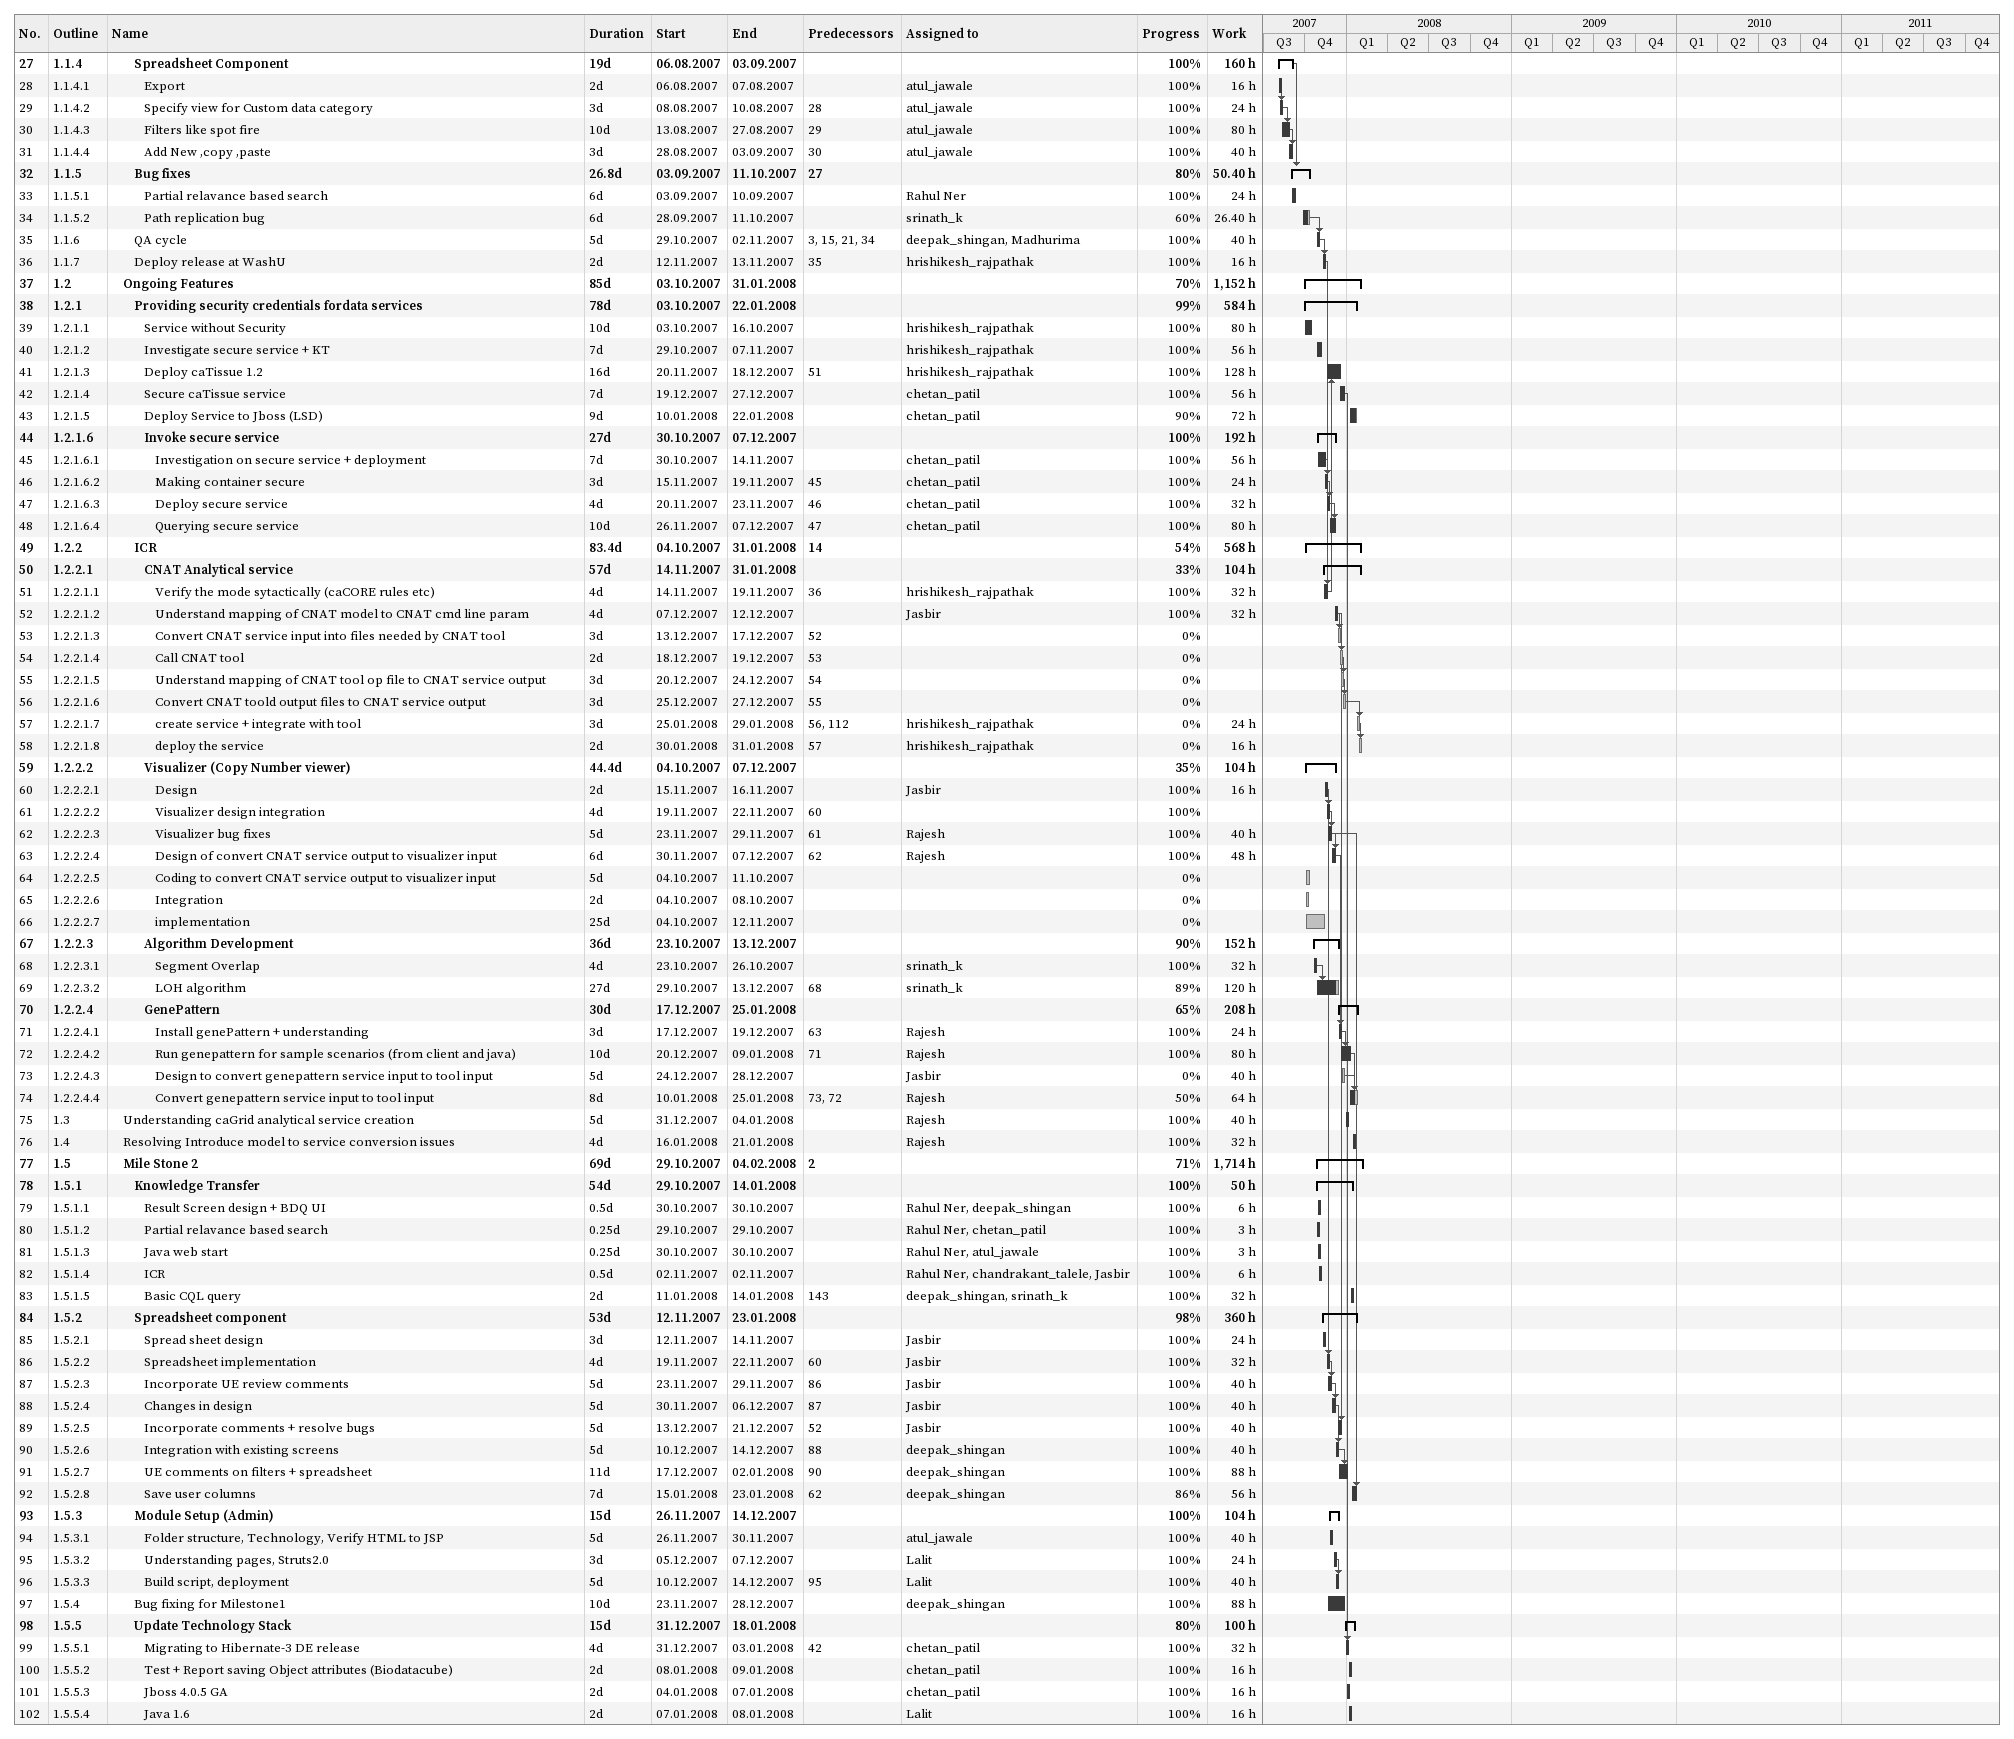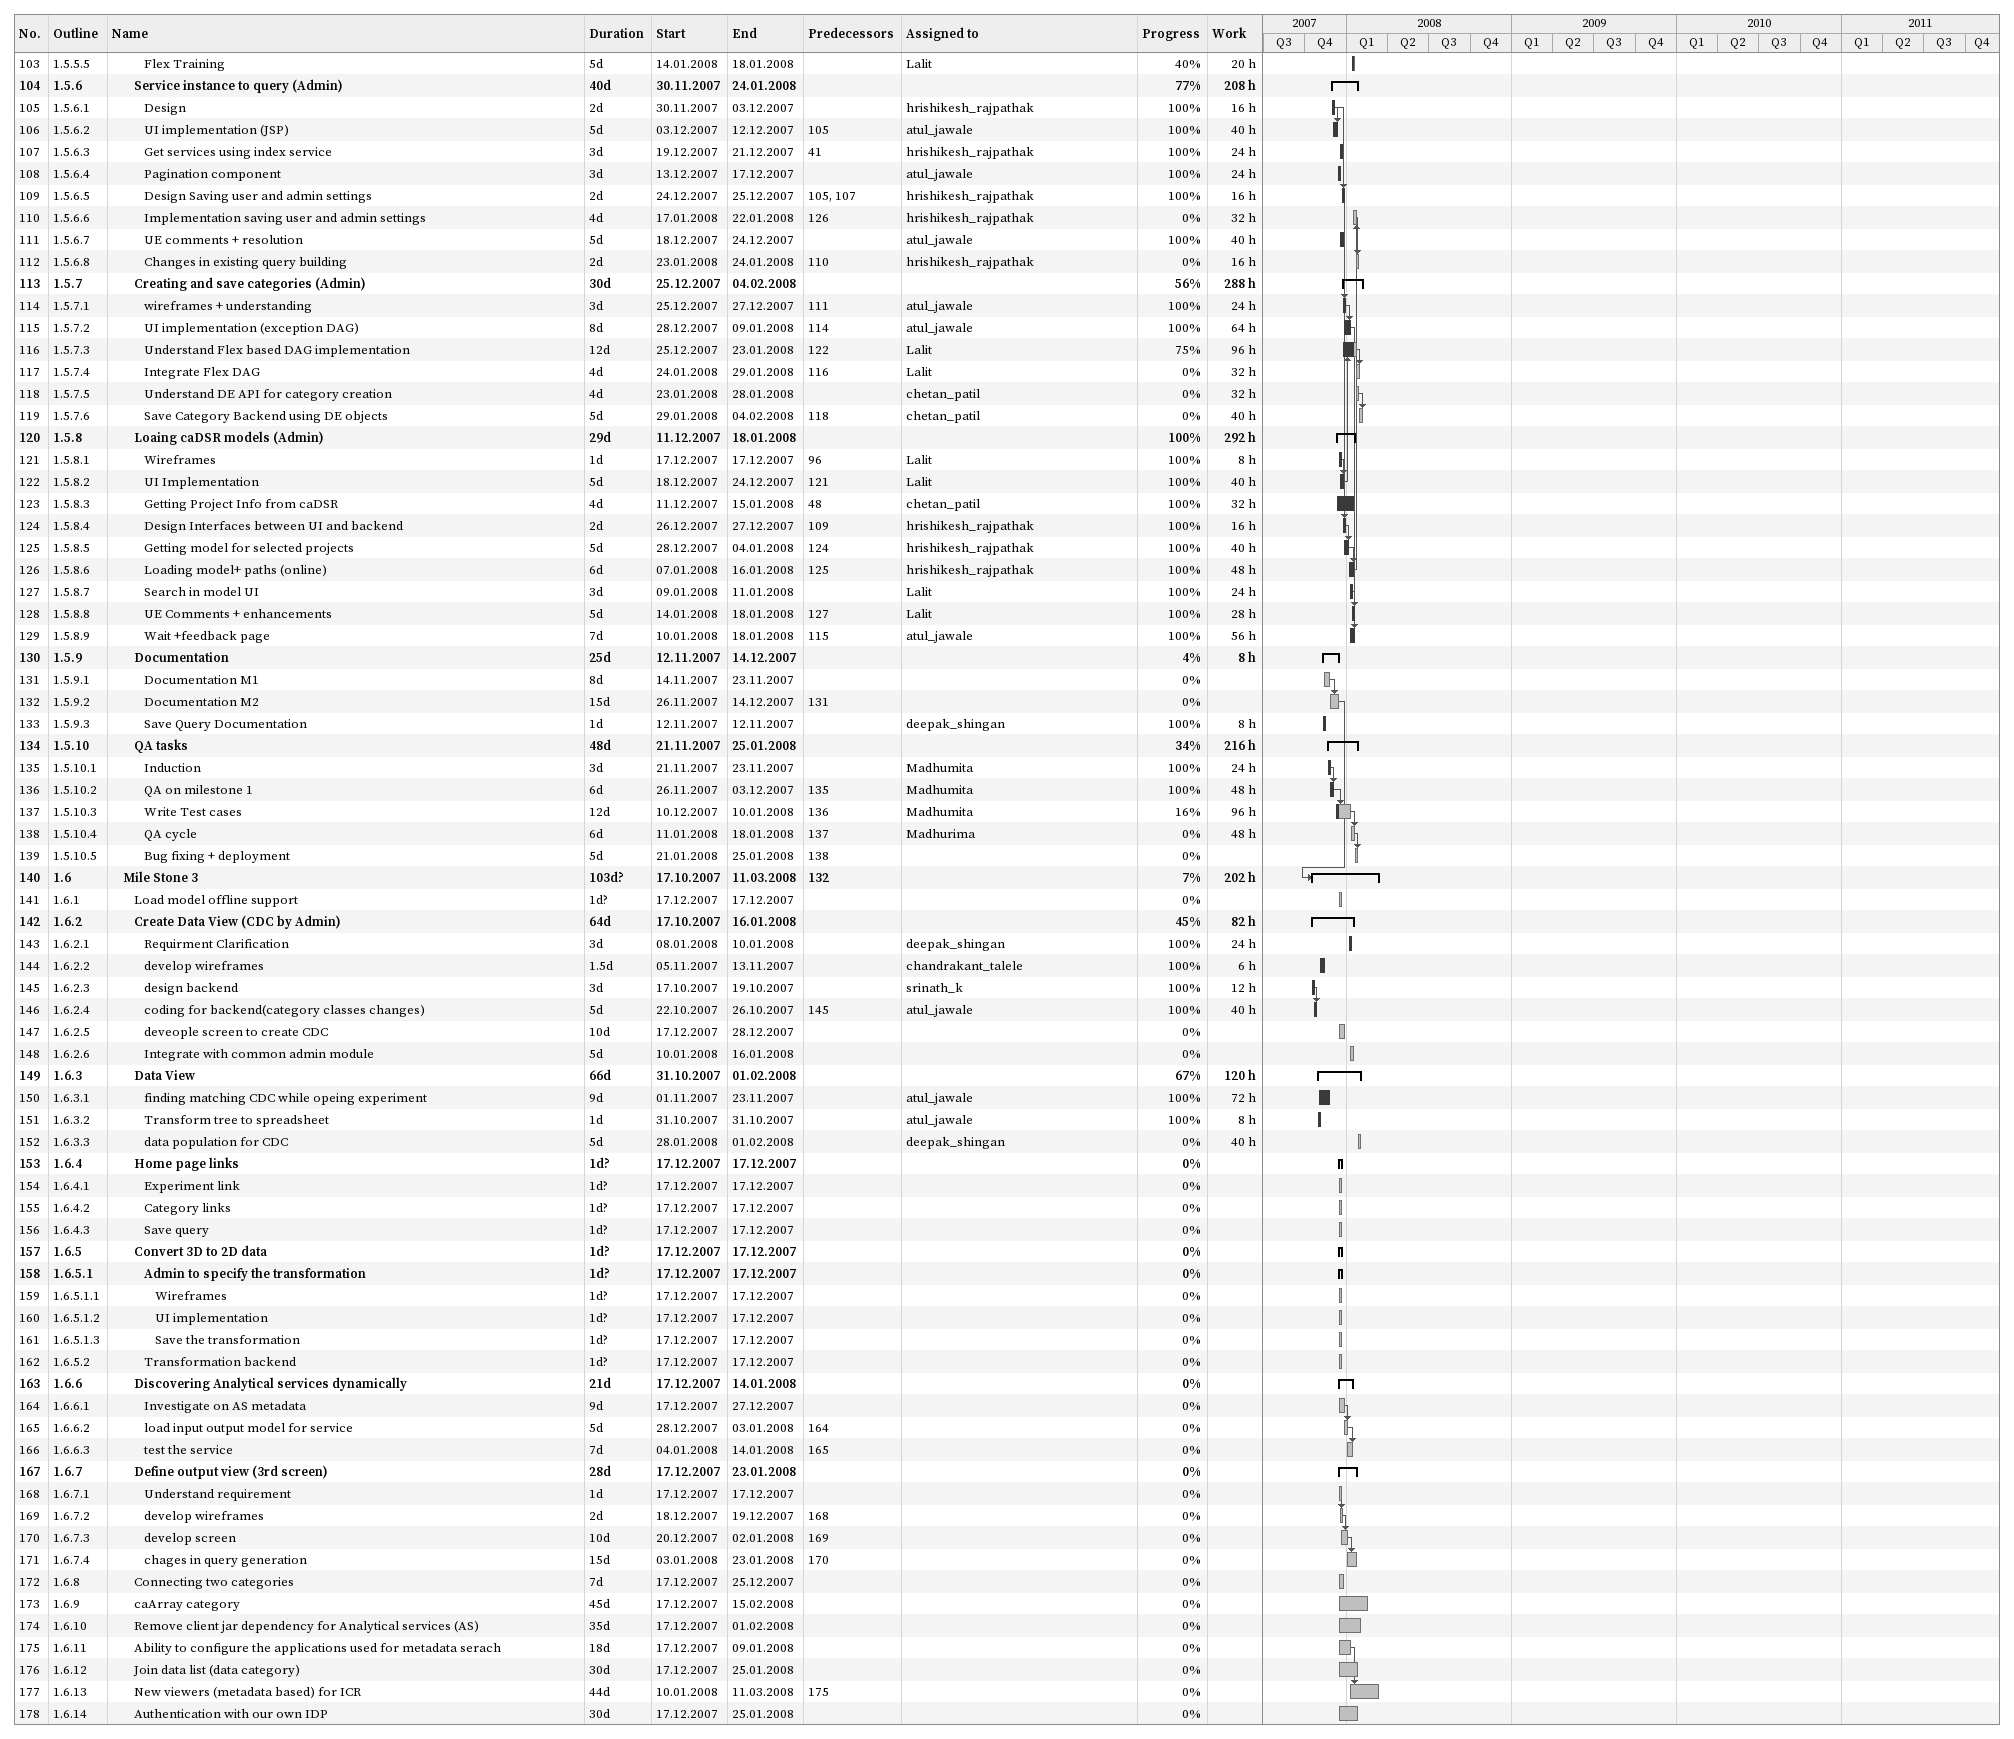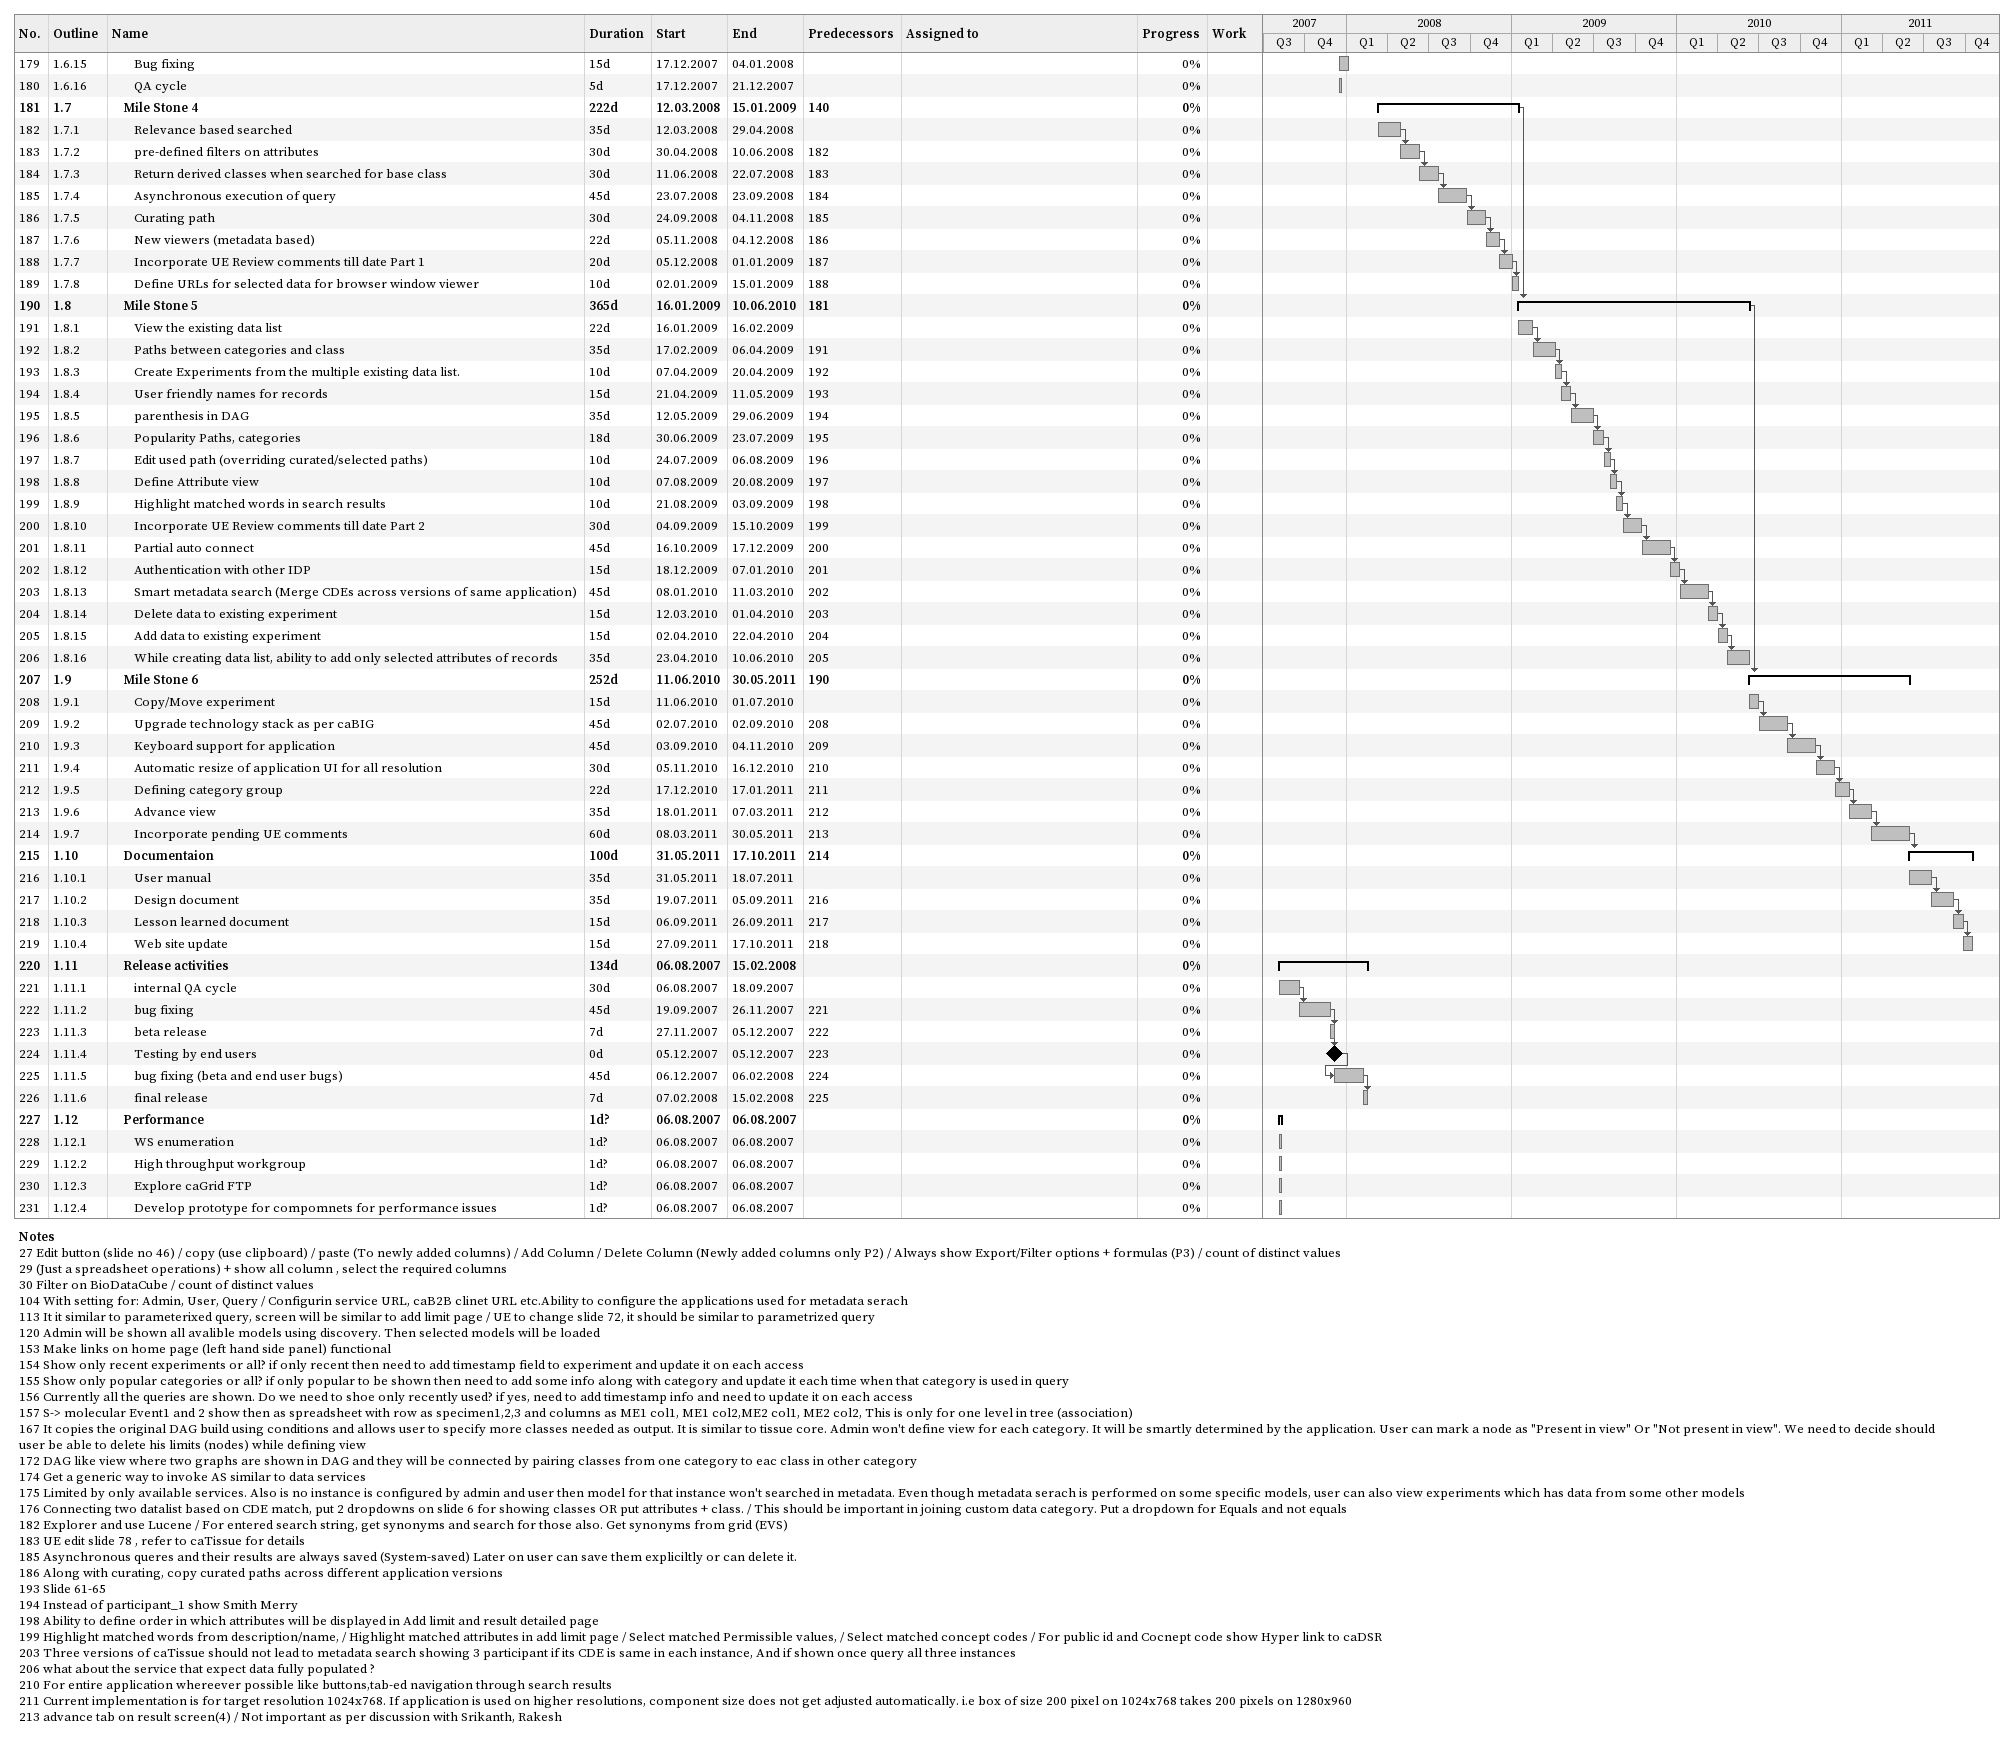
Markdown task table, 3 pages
| ID | WBS | Task | Duration | Start | Finish | Predecessors | Resources | % complete | Work (h) |
|---|---|---|---|---|---|---|---|---|---|
| 27 | 1.1.4 | **Spreadsheet Component** | 19d | 2007-08-06 | 2007-09-03 |  |  | 100 | 160 |
| 28 | 1.1.4.1 | Export | 2d | 2007-08-06 | 2007-08-07 |  | atul_jawale | 100 | 16 |
| 29 | 1.1.4.2 | Specify view for Custom data category | 3d | 2007-08-08 | 2007-08-10 | 28 | atul_jawale | 100 | 24 |
| 30 | 1.1.4.3 | Filters like spot fire | 10d | 2007-08-13 | 2007-08-27 | 29 | atul_jawale | 100 | 80 |
| 31 | 1.1.4.4 | Add New ,copy ,paste | 3d | 2007-08-28 | 2007-09-03 | 30 | atul_jawale | 100 | 40 |
| 32 | 1.1.5 | **Bug fixes** | 26.8d | 2007-09-03 | 2007-10-11 | 27 |  | 80 | 50.40 |
| 33 | 1.1.5.1 | Partial relavance based search | 6d | 2007-09-03 | 2007-09-10 |  | Rahul Ner | 100 | 24 |
| 34 | 1.1.5.2 | Path replication bug | 6d | 2007-09-28 | 2007-10-11 |  | srinath_k | 60 | 26.40 |
| 35 | 1.1.6 | QA cycle | 5d | 2007-10-29 | 2007-11-02 | 3, 15, 21, 34 | deepak_shingan, Madhurima | 100 | 40 |
| 36 | 1.1.7 | Deploy release at WashU | 2d | 2007-11-12 | 2007-11-13 | 35 | hrishikesh_rajpathak | 100 | 16 |
| 37 | 1.2 | **Ongoing Features** | 85d | 2007-10-03 | 2008-01-31 |  |  | 70 | 1152 |
| 38 | 1.2.1 | **Providing security credentials fordata services** | 78d | 2007-10-03 | 2008-01-22 |  |  | 99 | 584 |
| 39 | 1.2.1.1 | Service without Security | 10d | 2007-10-03 | 2007-10-16 |  | hrishikesh_rajpathak | 100 | 80 |
| 40 | 1.2.1.2 | Investigate secure service + KT | 7d | 2007-10-29 | 2007-11-07 |  | hrishikesh_rajpathak | 100 | 56 |
| 41 | 1.2.1.3 | Deploy caTissue 1.2 | 16d | 2007-11-20 | 2007-12-18 | 51 | hrishikesh_rajpathak | 100 | 128 |
| 42 | 1.2.1.4 | Secure caTissue service | 7d | 2007-12-19 | 2007-12-27 |  | chetan_patil | 100 | 56 |
| 43 | 1.2.1.5 | Deploy Service to Jboss (LSD) | 9d | 2008-01-10 | 2008-01-22 |  | chetan_patil | 90 | 72 |
| 44 | 1.2.1.6 | **Invoke secure service** | 27d | 2007-10-30 | 2007-12-07 |  |  | 100 | 192 |
| 45 | 1.2.1.6.1 | Investigation on secure service + deployment | 7d | 2007-10-30 | 2007-11-14 |  | chetan_patil | 100 | 56 |
| 46 | 1.2.1.6.2 | Making container secure | 3d | 2007-11-15 | 2007-11-19 | 45 | chetan_patil | 100 | 24 |
| 47 | 1.2.1.6.3 | Deploy secure service | 4d | 2007-11-20 | 2007-11-23 | 46 | chetan_patil | 100 | 32 |
| 48 | 1.2.1.6.4 | Querying secure service | 10d | 2007-11-26 | 2007-12-07 | 47 | chetan_patil | 100 | 80 |
| 49 | 1.2.2 | **ICR** | 83.4d | 2007-10-04 | 2008-01-31 | 14 |  | 54 | 568 |
| 50 | 1.2.2.1 | **CNAT Analytical service** | 57d | 2007-11-14 | 2008-01-31 |  |  | 33 | 104 |
| 51 | 1.2.2.1.1 | Verify the mode sytactically (caCORE rules etc) | 4d | 2007-11-14 | 2007-11-19 | 36 | hrishikesh_rajpathak | 100 | 32 |
| 52 | 1.2.2.1.2 | Understand mapping of CNAT model to CNAT cmd line param | 4d | 2007-12-07 | 2007-12-12 |  | Jasbir | 100 | 32 |
| 53 | 1.2.2.1.3 | Convert CNAT service input into files needed by CNAT tool | 3d | 2007-12-13 | 2007-12-17 | 52 |  | 0 |  |
| 54 | 1.2.2.1.4 | Call CNAT tool | 2d | 2007-12-18 | 2007-12-19 | 53 |  | 0 |  |
| 55 | 1.2.2.1.5 | Understand mapping of CNAT tool op file to CNAT service output | 3d | 2007-12-20 | 2007-12-24 | 54 |  | 0 |  |
| 56 | 1.2.2.1.6 | Convert CNAT toold output files to CNAT service output | 3d | 2007-12-25 | 2007-12-27 | 55 |  | 0 |  |
| 57 | 1.2.2.1.7 | create service + integrate with tool | 3d | 2008-01-25 | 2008-01-29 | 56, 112 | hrishikesh_rajpathak | 0 | 24 |
| 58 | 1.2.2.1.8 | deploy the service | 2d | 2008-01-30 | 2008-01-31 | 57 | hrishikesh_rajpathak | 0 | 16 |
| 59 | 1.2.2.2 | **Visualizer (Copy Number viewer)** | 44.4d | 2007-10-04 | 2007-12-07 |  |  | 35 | 104 |
| 60 | 1.2.2.2.1 | Design | 2d | 2007-11-15 | 2007-11-16 |  | Jasbir | 100 | 16 |
| 61 | 1.2.2.2.2 | Visualizer design integration | 4d | 2007-11-19 | 2007-11-22 | 60 |  | 100 |  |
| 62 | 1.2.2.2.3 | Visualizer bug fixes | 5d | 2007-11-23 | 2007-11-29 | 61 | Rajesh | 100 | 40 |
| 63 | 1.2.2.2.4 | Design of convert CNAT service output to visualizer input | 6d | 2007-11-30 | 2007-12-07 | 62 | Rajesh | 100 | 48 |
| 64 | 1.2.2.2.5 | Coding to convert CNAT service output to visualizer input | 5d | 2007-10-04 | 2007-10-11 |  |  | 0 |  |
| 65 | 1.2.2.2.6 | Integration | 2d | 2007-10-04 | 2007-10-08 |  |  | 0 |  |
| 66 | 1.2.2.2.7 | implementation | 25d | 2007-10-04 | 2007-11-12 |  |  | 0 |  |
| 67 | 1.2.2.3 | **Algorithm Development** | 36d | 2007-10-23 | 2007-12-13 |  |  | 90 | 152 |
| 68 | 1.2.2.3.1 | Segment Overlap | 4d | 2007-10-23 | 2007-10-26 |  | srinath_k | 100 | 32 |
| 69 | 1.2.2.3.2 | LOH algorithm | 27d | 2007-10-29 | 2007-12-13 | 68 | srinath_k | 89 | 120 |
| 70 | 1.2.2.4 | **GenePattern** | 30d | 2007-12-17 | 2008-01-25 |  |  | 65 | 208 |
| 71 | 1.2.2.4.1 | Install genePattern + understanding | 3d | 2007-12-17 | 2007-12-19 | 63 | Rajesh | 100 | 24 |
| 72 | 1.2.2.4.2 | Run genepattern for sample scenarios (from client and java) | 10d | 2007-12-20 | 2008-01-09 | 71 | Rajesh | 100 | 80 |
| 73 | 1.2.2.4.3 | Design to convert genepattern service input to tool input | 5d | 2007-12-24 | 2007-12-28 |  | Jasbir | 0 | 40 |
| 74 | 1.2.2.4.4 | Convert genepattern service input to tool input | 8d | 2008-01-10 | 2008-01-25 | 73, 72 | Rajesh | 50 | 64 |
| 75 | 1.3 | Understanding caGrid analytical service creation | 5d | 2007-12-31 | 2008-01-04 |  | Rajesh | 100 | 40 |
| 76 | 1.4 | Resolving Introduce model to service conversion issues | 4d | 2008-01-16 | 2008-01-21 |  | Rajesh | 100 | 32 |
| 77 | 1.5 | **Mile Stone 2** | 69d | 2007-10-29 | 2008-02-04 | 2 |  | 71 | 1714 |
| 78 | 1.5.1 | **Knowledge Transfer** | 54d | 2007-10-29 | 2008-01-14 |  |  | 100 | 50 |
| 79 | 1.5.1.1 | Result Screen design + BDQ UI | 0.5d | 2007-10-30 | 2007-10-30 |  | Rahul Ner, deepak_shingan | 100 | 6 |
| 80 | 1.5.1.2 | Partial relavance based search | 0.25d | 2007-10-29 | 2007-10-29 |  | Rahul Ner, chetan_patil | 100 | 3 |
| 81 | 1.5.1.3 | Java web start | 0.25d | 2007-10-30 | 2007-10-30 |  | Rahul Ner, atul_jawale | 100 | 3 |
| 82 | 1.5.1.4 | ICR | 0.5d | 2007-11-02 | 2007-11-02 |  | Rahul Ner, chandrakant_talele, Jasbir | 100 | 6 |
| 83 | 1.5.1.5 | Basic CQL query | 2d | 2008-01-11 | 2008-01-14 | 143 | deepak_shingan, srinath_k | 100 | 32 |
| 84 | 1.5.2 | **Spreadsheet component** | 53d | 2007-11-12 | 2008-01-23 |  |  | 98 | 360 |
| 85 | 1.5.2.1 | Spread sheet design | 3d | 2007-11-12 | 2007-11-14 |  | Jasbir | 100 | 24 |
| 86 | 1.5.2.2 | Spreadsheet implementation | 4d | 2007-11-19 | 2007-11-22 | 60 | Jasbir | 100 | 32 |
| 87 | 1.5.2.3 | Incorporate UE review comments | 5d | 2007-11-23 | 2007-11-29 | 86 | Jasbir | 100 | 40 |
| 88 | 1.5.2.4 | Changes in design | 5d | 2007-11-30 | 2007-12-06 | 87 | Jasbir | 100 | 40 |
| 89 | 1.5.2.5 | Incorporate comments + resolve bugs | 5d | 2007-12-13 | 2007-12-21 | 52 | Jasbir | 100 | 40 |
| 90 | 1.5.2.6 | Integration with existing screens | 5d | 2007-12-10 | 2007-12-14 | 88 | deepak_shingan | 100 | 40 |
| 91 | 1.5.2.7 | UE comments on filters + spreadsheet | 11d | 2007-12-17 | 2008-01-02 | 90 | deepak_shingan | 100 | 88 |
| 92 | 1.5.2.8 | Save user columns | 7d | 2008-01-15 | 2008-01-23 | 62 | deepak_shingan | 86 | 56 |
| 93 | 1.5.3 | **Module Setup (Admin)** | 15d | 2007-11-26 | 2007-12-14 |  |  | 100 | 104 |
| 94 | 1.5.3.1 | Folder structure, Technology, Verify HTML to JSP | 5d | 2007-11-26 | 2007-11-30 |  | atul_jawale | 100 | 40 |
| 95 | 1.5.3.2 | Understanding pages, Struts2.0 | 3d | 2007-12-05 | 2007-12-07 |  | Lalit | 100 | 24 |
| 96 | 1.5.3.3 | Build script, deployment | 5d | 2007-12-10 | 2007-12-14 | 95 | Lalit | 100 | 40 |
| 97 | 1.5.4 | Bug fixing for Milestone1 | 10d | 2007-11-23 | 2007-12-28 |  | deepak_shingan | 100 | 88 |
| 98 | 1.5.5 | **Update Technology Stack** | 15d | 2007-12-31 | 2008-01-18 |  |  | 80 | 100 |
| 99 | 1.5.5.1 | Migrating to Hibernate-3 DE release | 4d | 2007-12-31 | 2008-01-03 | 42 | chetan_patil | 100 | 32 |
| 100 | 1.5.5.2 | Test + Report saving Object attributes (Biodatacube) | 2d | 2008-01-08 | 2008-01-09 |  | chetan_patil | 100 | 16 |
| 101 | 1.5.5.3 | Jboss 4.0.5 GA | 2d | 2008-01-04 | 2008-01-07 |  | chetan_patil | 100 | 16 |
| 102 | 1.5.5.4 | Java 1.6 | 2d | 2008-01-07 | 2008-01-08 |  | Lalit | 100 | 16 |
| 103 | 1.5.5.5 | Flex Training | 5d | 2008-01-14 | 2008-01-18 |  | Lalit | 40 | 20 |
| 104 | 1.5.6 | **Service instance to query (Admin)** | 40d | 2007-11-30 | 2008-01-24 |  |  | 77 | 208 |
| 105 | 1.5.6.1 | Design | 2d | 2007-11-30 | 2007-12-03 |  | hrishikesh_rajpathak | 100 | 16 |
| 106 | 1.5.6.2 | UI implementation (JSP) | 5d | 2007-12-03 | 2007-12-12 | 105 | atul_jawale | 100 | 40 |
| 107 | 1.5.6.3 | Get services using index service | 3d | 2007-12-19 | 2007-12-21 | 41 | hrishikesh_rajpathak | 100 | 24 |
| 108 | 1.5.6.4 | Pagination component | 3d | 2007-12-13 | 2007-12-17 |  | atul_jawale | 100 | 24 |
| 109 | 1.5.6.5 | Design Saving user and admin settings | 2d | 2007-12-24 | 2007-12-25 | 105, 107 | hrishikesh_rajpathak | 100 | 16 |
| 110 | 1.5.6.6 | Implementation saving user and admin settings | 4d | 2008-01-17 | 2008-01-22 | 126 | hrishikesh_rajpathak | 0 | 32 |
| 111 | 1.5.6.7 | UE comments + resolution | 5d | 2007-12-18 | 2007-12-24 |  | atul_jawale | 100 | 40 |
| 112 | 1.5.6.8 | Changes in existing query building | 2d | 2008-01-23 | 2008-01-24 | 110 | hrishikesh_rajpathak | 0 | 16 |
| 113 | 1.5.7 | **Creating and save categories (Admin)** | 30d | 2007-12-25 | 2008-02-04 |  |  | 56 | 288 |
| 114 | 1.5.7.1 | wireframes + understanding | 3d | 2007-12-25 | 2007-12-27 | 111 | atul_jawale | 100 | 24 |
| 115 | 1.5.7.2 | UI implementation (exception DAG) | 8d | 2007-12-28 | 2008-01-09 | 114 | atul_jawale | 100 | 64 |
| 116 | 1.5.7.3 | Understand Flex based DAG implementation | 12d | 2007-12-25 | 2008-01-23 | 122 | Lalit | 75 | 96 |
| 117 | 1.5.7.4 | Integrate Flex DAG | 4d | 2008-01-24 | 2008-01-29 | 116 | Lalit | 0 | 32 |
| 118 | 1.5.7.5 | Understand DE API for category creation | 4d | 2008-01-23 | 2008-01-28 |  | chetan_patil | 0 | 32 |
| 119 | 1.5.7.6 | Save Category Backend using DE objects | 5d | 2008-01-29 | 2008-02-04 | 118 | chetan_patil | 0 | 40 |
| 120 | 1.5.8 | **Loaing caDSR models (Admin)** | 29d | 2007-12-11 | 2008-01-18 |  |  | 100 | 292 |
| 121 | 1.5.8.1 | Wireframes | 1d | 2007-12-17 | 2007-12-17 | 96 | Lalit | 100 | 8 |
| 122 | 1.5.8.2 | UI Implementation | 5d | 2007-12-18 | 2007-12-24 | 121 | Lalit | 100 | 40 |
| 123 | 1.5.8.3 | Getting Project Info from caDSR | 4d | 2007-12-11 | 2008-01-15 | 48 | chetan_patil | 100 | 32 |
| 124 | 1.5.8.4 | Design Interfaces between UI and backend | 2d | 2007-12-26 | 2007-12-27 | 109 | hrishikesh_rajpathak | 100 | 16 |
| 125 | 1.5.8.5 | Getting model for selected projects | 5d | 2007-12-28 | 2008-01-04 | 124 | hrishikesh_rajpathak | 100 | 40 |
| 126 | 1.5.8.6 | Loading model+ paths (online) | 6d | 2008-01-07 | 2008-01-16 | 125 | hrishikesh_rajpathak | 100 | 48 |
| 127 | 1.5.8.7 | Search in model UI | 3d | 2008-01-09 | 2008-01-11 |  | Lalit | 100 | 24 |
| 128 | 1.5.8.8 | UE Comments + enhancements | 5d | 2008-01-14 | 2008-01-18 | 127 | Lalit | 100 | 28 |
| 129 | 1.5.8.9 | Wait +feedback page | 7d | 2008-01-10 | 2008-01-18 | 115 | atul_jawale | 100 | 56 |
| 130 | 1.5.9 | **Documentation** | 25d | 2007-11-12 | 2007-12-14 |  |  | 4 | 8 |
| 131 | 1.5.9.1 | Documentation M1 | 8d | 2007-11-14 | 2007-11-23 |  |  | 0 |  |
| 132 | 1.5.9.2 | Documentation M2 | 15d | 2007-11-26 | 2007-12-14 | 131 |  | 0 |  |
| 133 | 1.5.9.3 | Save Query Documentation | 1d | 2007-11-12 | 2007-11-12 |  | deepak_shingan | 100 | 8 |
| 134 | 1.5.10 | **QA tasks** | 48d | 2007-11-21 | 2008-01-25 |  |  | 34 | 216 |
| 135 | 1.5.10.1 | Induction | 3d | 2007-11-21 | 2007-11-23 |  | Madhumita | 100 | 24 |
| 136 | 1.5.10.2 | QA on milestone 1 | 6d | 2007-11-26 | 2007-12-03 | 135 | Madhumita | 100 | 48 |
| 137 | 1.5.10.3 | Write Test cases | 12d | 2007-12-10 | 2008-01-10 | 136 | Madhumita | 16 | 96 |
| 138 | 1.5.10.4 | QA cycle | 6d | 2008-01-11 | 2008-01-18 | 137 | Madhurima | 0 | 48 |
| 139 | 1.5.10.5 | Bug fixing + deployment | 5d | 2008-01-21 | 2008-01-25 | 138 |  | 0 |  |
| 140 | 1.6 | **Mile Stone 3** | 103d? | 2007-10-17 | 2008-03-11 | 132 |  | 7 | 202 |
| 141 | 1.6.1 | Load model offline support | 1d? | 2007-12-17 | 2007-12-17 |  |  | 0 |  |
| 142 | 1.6.2 | **Create Data View (CDC by Admin)** | 64d | 2007-10-17 | 2008-01-16 |  |  | 45 | 82 |
| 143 | 1.6.2.1 | Requirment Clarification | 3d | 2008-01-08 | 2008-01-10 |  | deepak_shingan | 100 | 24 |
| 144 | 1.6.2.2 | develop wireframes | 1.5d | 2007-11-05 | 2007-11-13 |  | chandrakant_talele | 100 | 6 |
| 145 | 1.6.2.3 | design backend | 3d | 2007-10-17 | 2007-10-19 |  | srinath_k | 100 | 12 |
| 146 | 1.6.2.4 | coding for backend(category classes changes) | 5d | 2007-10-22 | 2007-10-26 | 145 | atul_jawale | 100 | 40 |
| 147 | 1.6.2.5 | deveople screen to create CDC | 10d | 2007-12-17 | 2007-12-28 |  |  | 0 |  |
| 148 | 1.6.2.6 | Integrate with common admin module | 5d | 2008-01-10 | 2008-01-16 |  |  | 0 |  |
| 149 | 1.6.3 | **Data View** | 66d | 2007-10-31 | 2008-02-01 |  |  | 67 | 120 |
| 150 | 1.6.3.1 | finding matching CDC while opeing experiment | 9d | 2007-11-01 | 2007-11-23 |  | atul_jawale | 100 | 72 |
| 151 | 1.6.3.2 | Transform tree to spreadsheet | 1d | 2007-10-31 | 2007-10-31 |  | atul_jawale | 100 | 8 |
| 152 | 1.6.3.3 | data population for CDC | 5d | 2008-01-28 | 2008-02-01 |  | deepak_shingan | 0 | 40 |
| 153 | 1.6.4 | **Home page links** | 1d? | 2007-12-17 | 2007-12-17 |  |  | 0 |  |
| 154 | 1.6.4.1 | Experiment link | 1d? | 2007-12-17 | 2007-12-17 |  |  | 0 |  |
| 155 | 1.6.4.2 | Category links | 1d? | 2007-12-17 | 2007-12-17 |  |  | 0 |  |
| 156 | 1.6.4.3 | Save query | 1d? | 2007-12-17 | 2007-12-17 |  |  | 0 |  |
| 157 | 1.6.5 | **Convert 3D to 2D data** | 1d? | 2007-12-17 | 2007-12-17 |  |  | 0 |  |
| 158 | 1.6.5.1 | **Admin to specify the transformation** | 1d? | 2007-12-17 | 2007-12-17 |  |  | 0 |  |
| 159 | 1.6.5.1.1 | Wireframes | 1d? | 2007-12-17 | 2007-12-17 |  |  | 0 |  |
| 160 | 1.6.5.1.2 | UI implementation | 1d? | 2007-12-17 | 2007-12-17 |  |  | 0 |  |
| 161 | 1.6.5.1.3 | Save the transformation | 1d? | 2007-12-17 | 2007-12-17 |  |  | 0 |  |
| 162 | 1.6.5.2 | Transformation backend | 1d? | 2007-12-17 | 2007-12-17 |  |  | 0 |  |
| 163 | 1.6.6 | **Discovering Analytical services dynamically** | 21d | 2007-12-17 | 2008-01-14 |  |  | 0 |  |
| 164 | 1.6.6.1 | Investigate on AS metadata | 9d | 2007-12-17 | 2007-12-27 |  |  | 0 |  |
| 165 | 1.6.6.2 | load input output model for service | 5d | 2007-12-28 | 2008-01-03 | 164 |  | 0 |  |
| 166 | 1.6.6.3 | test the service | 7d | 2008-01-04 | 2008-01-14 | 165 |  | 0 |  |
| 167 | 1.6.7 | **Define output view (3rd screen)** | 28d | 2007-12-17 | 2008-01-23 |  |  | 0 |  |
| 168 | 1.6.7.1 | Understand requirement | 1d | 2007-12-17 | 2007-12-17 |  |  | 0 |  |
| 169 | 1.6.7.2 | develop wireframes | 2d | 2007-12-18 | 2007-12-19 | 168 |  | 0 |  |
| 170 | 1.6.7.3 | develop screen | 10d | 2007-12-20 | 2008-01-02 | 169 |  | 0 |  |
| 171 | 1.6.7.4 | chages in query generation | 15d | 2008-01-03 | 2008-01-23 | 170 |  | 0 |  |
| 172 | 1.6.8 | Connecting two categories | 7d | 2007-12-17 | 2007-12-25 |  |  | 0 |  |
| 173 | 1.6.9 | caArray category | 45d | 2007-12-17 | 2008-02-15 |  |  | 0 |  |
| 174 | 1.6.10 | Remove client jar dependency for Analytical services (AS) | 35d | 2007-12-17 | 2008-02-01 |  |  | 0 |  |
| 175 | 1.6.11 | Ability to configure the applications used for metadata serach | 18d | 2007-12-17 | 2008-01-09 |  |  | 0 |  |
| 176 | 1.6.12 | Join data list (data category) | 30d | 2007-12-17 | 2008-01-25 |  |  | 0 |  |
| 177 | 1.6.13 | New viewers (metadata based) for ICR | 44d | 2008-01-10 | 2008-03-11 | 175 |  | 0 |  |
| 178 | 1.6.14 | Authentication with our own IDP | 30d | 2007-12-17 | 2008-01-25 |  |  | 0 |  |
| 179 | 1.6.15 | Bug fixing | 15d | 2007-12-17 | 2008-01-04 |  |  | 0 |  |
| 180 | 1.6.16 | QA cycle | 5d | 2007-12-17 | 2007-12-21 |  |  | 0 |  |
| 181 | 1.7 | **Mile Stone 4** | 222d | 2008-03-12 | 2009-01-15 | 140 |  | 0 |  |
| 182 | 1.7.1 | Relevance based searched | 35d | 2008-03-12 | 2008-04-29 |  |  | 0 |  |
| 183 | 1.7.2 | pre-defined filters on attributes | 30d | 2008-04-30 | 2008-06-10 | 182 |  | 0 |  |
| 184 | 1.7.3 | Return derived classes when searched for base class | 30d | 2008-06-11 | 2008-07-22 | 183 |  | 0 |  |
| 185 | 1.7.4 | Asynchronous execution of query | 45d | 2008-07-23 | 2008-09-23 | 184 |  | 0 |  |
| 186 | 1.7.5 | Curating path | 30d | 2008-09-24 | 2008-11-04 | 185 |  | 0 |  |
| 187 | 1.7.6 | New viewers (metadata based) | 22d | 2008-11-05 | 2008-12-04 | 186 |  | 0 |  |
| 188 | 1.7.7 | Incorporate UE Review comments till date Part 1 | 20d | 2008-12-05 | 2009-01-01 | 187 |  | 0 |  |
| 189 | 1.7.8 | Define URLs for selected data for browser window viewer | 10d | 2009-01-02 | 2009-01-15 | 188 |  | 0 |  |
| 190 | 1.8 | **Mile Stone 5** | 365d | 2009-01-16 | 2010-06-10 | 181 |  | 0 |  |
| 191 | 1.8.1 | View the existing data list | 22d | 2009-01-16 | 2009-02-16 |  |  | 0 |  |
| 192 | 1.8.2 | Paths between categories and class | 35d | 2009-02-17 | 2009-04-06 | 191 |  | 0 |  |
| 193 | 1.8.3 | Create Experiments from the multiple existing data list. | 10d | 2009-04-07 | 2009-04-20 | 192 |  | 0 |  |
| 194 | 1.8.4 | User friendly names for records | 15d | 2009-04-21 | 2009-05-11 | 193 |  | 0 |  |
| 195 | 1.8.5 | parenthesis in DAG | 35d | 2009-05-12 | 2009-06-29 | 194 |  | 0 |  |
| 196 | 1.8.6 | Popularity Paths, categories | 18d | 2009-06-30 | 2009-07-23 | 195 |  | 0 |  |
| 197 | 1.8.7 | Edit used path (overriding curated/selected paths) | 10d | 2009-07-24 | 2009-08-06 | 196 |  | 0 |  |
| 198 | 1.8.8 | Define Attribute view | 10d | 2009-08-07 | 2009-08-20 | 197 |  | 0 |  |
| 199 | 1.8.9 | Highlight matched words in search results | 10d | 2009-08-21 | 2009-09-03 | 198 |  | 0 |  |
| 200 | 1.8.10 | Incorporate UE Review comments till date Part 2 | 30d | 2009-09-04 | 2009-10-15 | 199 |  | 0 |  |
| 201 | 1.8.11 | Partial auto connect | 45d | 2009-10-16 | 2009-12-17 | 200 |  | 0 |  |
| 202 | 1.8.12 | Authentication with other IDP | 15d | 2009-12-18 | 2010-01-07 | 201 |  | 0 |  |
| 203 | 1.8.13 | Smart metadata search (Merge CDEs across versions of same application) | 45d | 2010-01-08 | 2010-03-11 | 202 |  | 0 |  |
| 204 | 1.8.14 | Delete data to existing experiment | 15d | 2010-03-12 | 2010-04-01 | 203 |  | 0 |  |
| 205 | 1.8.15 | Add data to existing experiment | 15d | 2010-04-02 | 2010-04-22 | 204 |  | 0 |  |
| 206 | 1.8.16 | While creating data list, ability to add only selected attributes of records | 35d | 2010-04-23 | 2010-06-10 | 205 |  | 0 |  |
| 207 | 1.9 | **Mile Stone 6** | 252d | 2010-06-11 | 2011-05-30 | 190 |  | 0 |  |
| 208 | 1.9.1 | Copy/Move experiment | 15d | 2010-06-11 | 2010-07-01 |  |  | 0 |  |
| 209 | 1.9.2 | Upgrade technology stack as per caBIG | 45d | 2010-07-02 | 2010-09-02 | 208 |  | 0 |  |
| 210 | 1.9.3 | Keyboard support for application | 45d | 2010-09-03 | 2010-11-04 | 209 |  | 0 |  |
| 211 | 1.9.4 | Automatic resize of application UI for all resolution | 30d | 2010-11-05 | 2010-12-16 | 210 |  | 0 |  |
| 212 | 1.9.5 | Defining category group | 22d | 2010-12-17 | 2011-01-17 | 211 |  | 0 |  |
| 213 | 1.9.6 | Advance view | 35d | 2011-01-18 | 2011-03-07 | 212 |  | 0 |  |
| 214 | 1.9.7 | Incorporate pending UE comments | 60d | 2011-03-08 | 2011-05-30 | 213 |  | 0 |  |
| 215 | 1.10 | **Documentaion** | 100d | 2011-05-31 | 2011-10-17 | 214 |  | 0 |  |
| 216 | 1.10.1 | User manual | 35d | 2011-05-31 | 2011-07-18 |  |  | 0 |  |
| 217 | 1.10.2 | Design document | 35d | 2011-07-19 | 2011-09-05 | 216 |  | 0 |  |
| 218 | 1.10.3 | Lesson learned document | 15d | 2011-09-06 | 2011-09-26 | 217 |  | 0 |  |
| 219 | 1.10.4 | Web site update | 15d | 2011-09-27 | 2011-10-17 | 218 |  | 0 |  |
| 220 | 1.11 | **Release activities** | 134d | 2007-08-06 | 2008-02-15 |  |  | 0 |  |
| 221 | 1.11.1 | internal QA cycle | 30d | 2007-08-06 | 2007-09-18 |  |  | 0 |  |
| 222 | 1.11.2 | bug fixing | 45d | 2007-09-19 | 2007-11-26 | 221 |  | 0 |  |
| 223 | 1.11.3 | beta release | 7d | 2007-11-27 | 2007-12-05 | 222 |  | 0 |  |
| 224 | 1.11.4 | Testing by end users | 0d | 2007-12-05 | 2007-12-05 | 223 |  | 0 |  |
| 225 | 1.11.5 | bug fixing (beta and end user bugs) | 45d | 2007-12-06 | 2008-02-06 | 224 |  | 0 |  |
| 226 | 1.11.6 | final release | 7d | 2008-02-07 | 2008-02-15 | 225 |  | 0 |  |
| 227 | 1.12 | **Performance** | 1d? | 2007-08-06 | 2007-08-06 |  |  | 0 |  |
| 228 | 1.12.1 | WS enumeration | 1d? | 2007-08-06 | 2007-08-06 |  |  | 0 |  |
| 229 | 1.12.2 | High throughput workgroup | 1d? | 2007-08-06 | 2007-08-06 |  |  | 0 |  |
| 230 | 1.12.3 | Explore caGrid FTP | 1d? | 2007-08-06 | 2007-08-06 |  |  | 0 |  |
| 231 | 1.12.4 | Develop prototype for compomnets for performance issues | 1d? | 2007-08-06 | 2007-08-06 |  |  | 0 |  |

Notes
- 27: Edit button (slide no 46) / copy (use clipboard) / paste (To newly added columns) / Add Column / Delete Column (Newly added columns only P2) / Always show Export/Filter options + formulas (P3) / count of distinct values
- 29: (Just a spreadsheet operations) + show all column , select the required columns
- 30: Filter on BioDataCube / count of distinct values
- 104: With setting for: Admin, User, Query / Configurin service URL, caB2B clinet URL etc.Ability to configure the applications used for metadata serach
- 113: It it similar to parameterixed query, screen will be similar to add limit page / UE to change slide 72, it should be similar to parametrized query
- 120: Admin will be shown all avalible models using discovery. Then selected models will be loaded
- 153: Make links on home page (left hand side panel) functional
- 154: Show only recent experiments or all? if only recent then need to add timestamp field to experiment and update it on each access
- 155: Show only popular categories or all? if only popular to be shown then need to add some info along with category and update it each time when that category is used in query
- 156: Currently all the queries are shown. Do we need to shoe only recently used? if yes, need to add timestamp info and need to update it on each access
- 157: S-> molecular Event1 and 2 show then as spreadsheet with row as specimen1,2,3 and columns as ME1 col1, ME1 col2,ME2 col1, ME2 col2, This is only for one level in tree (association)
- 167: It copies the original DAG build using conditions and allows user to specify more classes needed as output. It is similar to tissue core. Admin won't define view for each category. It will be smartly determined by the application. User can mark a node as "Present in view" Or "Not present in view". We need to decide should user be able to delete his limits (nodes) while defining view
- 172: DAG like view where two graphs are shown in DAG and they will be connected by pairing classes from one category to eac class in other category
- 174: Get a generic way to invoke AS similar to data services
- 175: Limited by only available services. Also is no instance is configured by admin and user then model for that instance won't searched in metadata. Even though metadata serach is performed on some specific models, user can also view experiments which has data from some other models
- 176: Connecting two datalist based on CDE match, put 2 dropdowns on slide 6 for showing classes OR put attributes + class. / This should be important in joining custom data category. Put a dropdown for Equals and not equals
- 182: Explorer and use Lucene / For entered search string, get synonyms and search for those also. Get synonyms from grid (EVS)
- 183: UE edit slide 78 , refer to caTissue for details
- 185: Asynchronous queres and their results are always saved (System-saved) Later on user can save them expliciltly or can delete it.
- 186: Along with curating, copy curated paths across different application versions
- 193: Slide 61-65
- 194: Instead of participant_1 show Smith Merry
- 198: Ability to define order in which attributes will be displayed in Add limit and result detailed page
- 199: Highlight matched words from description/name, / Highlight matched attributes in add limit page / Select matched Permissible values, / Select matched concept codes / For public id and Cocnept code show Hyper link to caDSR
- 203: Three versions of caTissue should not lead to metadata search showing 3 participant if its CDE is same in each instance, And if shown once query all three instances
- 206: what about the service that expect data fully populated ?
- 210: For entire application whereever possible like buttons,tab-ed navigation through search results
- 211: Current implementation is for target resolution 1024x768. If application is used on higher resolutions, component size does not get adjusted automatically. i.e box of size 200 pixel on 1024x768 takes 200 pixels on 1280x960
- 213: advance tab on result screen(4) / Not important as per discussion with Srikanth, Rakesh
